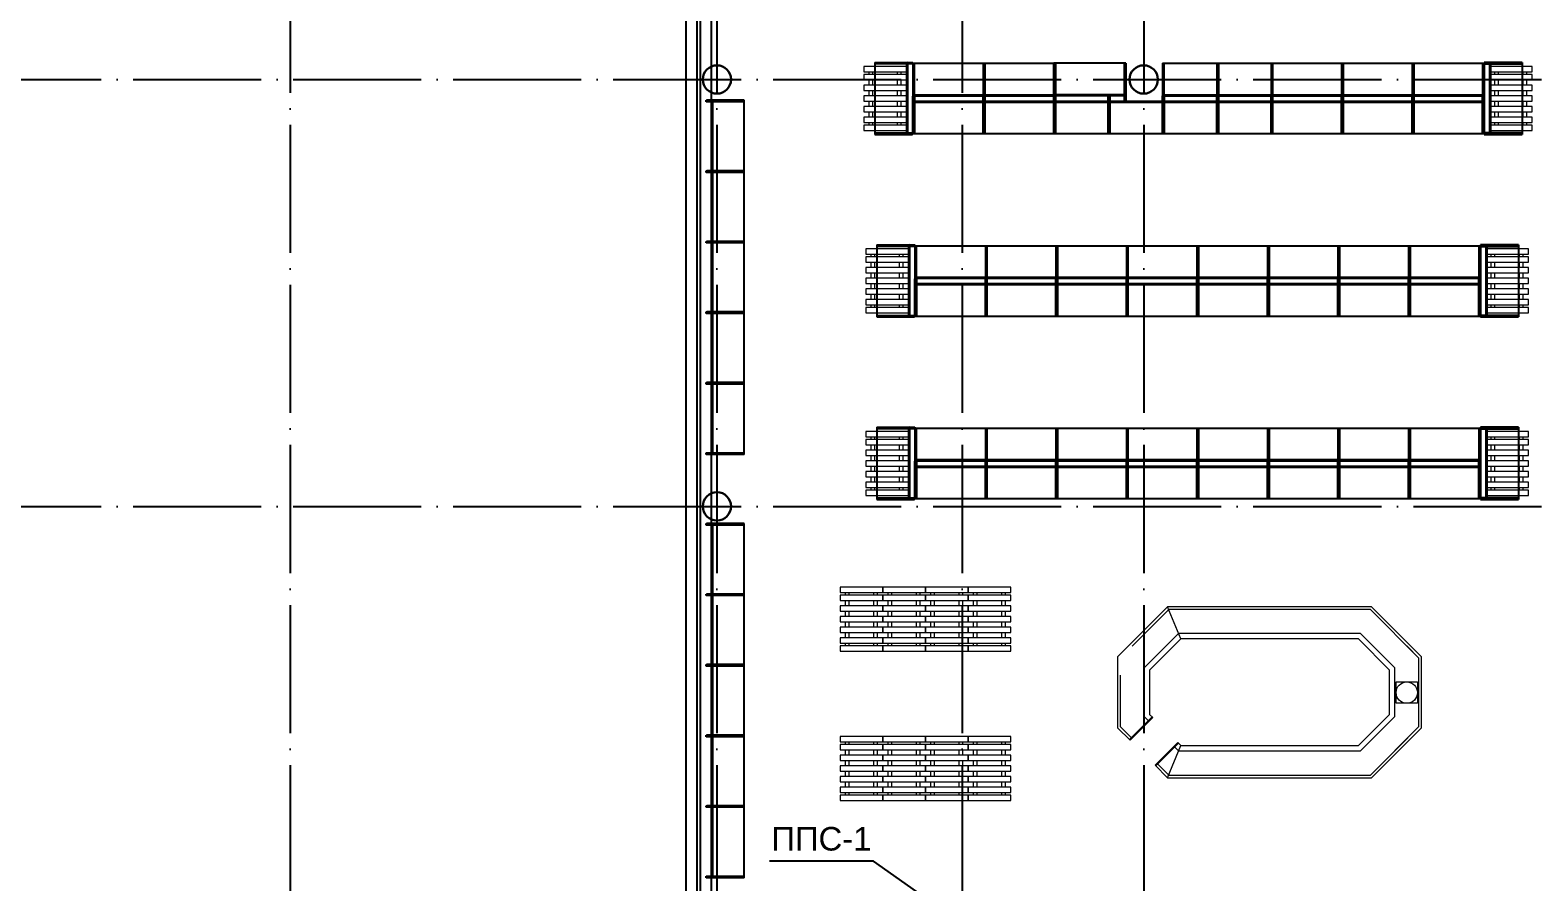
# Model space of a CAD drawing. Extents: x -4497 to 351150, y -50 to 322254.
# Drawn here: x 23893 to 52085, y 127049 to 143013 of the extents above; entities that cross this region are included whole.
import ezdxf
from ezdxf.enums import TextEntityAlignment as Align

# ---------------------------------------------------------------- set-up
doc = ezdxf.new("R2010")
doc.units = 0
doc.header["$LTSCALE"] = 100
doc.linetypes.add('ACAD_ISO04W100', pattern=[30, 24, -3, 0, -3])
doc.linetypes.add('HIDDENX2', pattern=[19.05, 12.7, -6.35])
for name, color, linetype in [('axis', 40, 'CONTINUOUS'), ('COLON', 5, 'CONTINUOUS'), ('FIRE', 6, 'CONTINUOUS'), ('furn2', 252, 'CONTINUOUS'), ('Glass', 4, 'CONTINUOUS'), ('Techno', 252, 'CONTINUOUS'), ('TEXT', 2, 'CONTINUOUS'), ('WALL', 7, 'CONTINUOUS')]:
    doc.layers.add(name, color=color, linetype=linetype)
doc.layers.add('MONOLIT', color=7, linetype='CONTINUOUS', true_color=0x691639)
doc.layers.add('OBORUD', color=7, linetype='CONTINUOUS', true_color=0x83639d)
doc.layers.add('refr', color=150, linetype='CONTINUOUS', lineweight=15)
doc.styles.add('ARIEL-17.5', font='arial.ttf', dxfattribs={"height": 15})
doc.styles.add('GENERATED_STYLE_1', font='arial.ttf')

# ---------------------------------------------------------------- blocks, each defined once
blk = doc.blocks.new('A$C53F96F9E')
at = {"layer": 'FIRE', "linetype": 'Continuous'}
blk.add_lwpolyline([(-64123, -11035), (-65992, -9717), (-67942, -9717)], dxfattribs=at)
at = {"layer": 'TEXT', "color": 6, "linetype": 'Continuous', "lineweight": 20, "style": 'ARIEL-17.5', "width": 0.998875}
blk.add_text('ППС-1', height=441.5, dxfattribs=at).set_placement((-66967, -9517), align=Align.CENTER)
blk = doc.blocks.new('Колумб 01 1330х610')
at = {"layer": 'furn2', "color": 7}
for p, q in [((0, -710), (0, 0)), ((0, 0), (30, 0)), ((30, 0), (30, -710)), ((1322, -710), (1322, 0)), ((1322, 0), (1352, 0)), ((1352, 0), (1352, -710)), ((15, -100), (15, -610)), ((15, -120), (1345, -120)), ((1337, -100), (1337, -610)), ((1352, -710), (1352, -10)), ((0, -710), (1352, -710))]:
    blk.add_line(p, q, dxfattribs=at)
at = {"layer": 'furn2', "color": 0, "lineweight": 0}
blk.add_line((1352, -100), (0, -100), dxfattribs=at)
at = {"layer": 'furn2', "color": 7}
blk.add_lwpolyline([(0, -100), (15, -610), (30, -100), (1322, -100), (1337, -610), (1352, -100)], dxfattribs=at)
blk = doc.blocks.new('Pallete 120-80')
at = {"layer": 'furn2', "color": 0, "linetype": 'ByBlock', "lineweight": 0, "ltscale": 1000}
for p, q in [((-50, 757), (-50, -43)), ((50, 757), (-50, 757)), ((50, -43), (50, 757)), ((100, 657), (50, 657)), ((100, 587), (50, 587)), ((100, 757), (100, -43)), ((200, 757), (100, 757)), ((200, -43), (200, 757)), ((300, 657), (200, 657)), ((300, 587), (200, 587)), ((300, 757), (300, -43)), ((400, 757), (300, 757)), ((400, -43), (400, 757)), ((500, 657), (400, 657)), ((500, 587), (400, 587)), ((500, 757), (500, -43)), ((600, 757), (500, 757)), ((600, -43), (600, 757)), ((700, 657), (600, 657)), ((700, 587), (600, 587)), ((700, 757), (700, -43)), ((800, 757), (700, 757)), ((800, -43), (800, 757)), ((900, 657), (800, 657)), ((900, 587), (800, 587)), ((900, 757), (900, -43)), ((1000, 757), (900, 757)), ((1000, -43), (1000, 757)), ((1050, 657), (1000, 657)), ((1050, 587), (1000, 587)), ((1050, 757), (1050, -43)), ((1150, 757), (1050, 757)), ((1150, -43), (1150, 757)), ((100, 127), (50, 127)), ((100, 57), (50, 57)), ((300, 127), (200, 127)), ((300, 57), (200, 57)), ((500, 127), (400, 127)), ((500, 57), (400, 57)), ((700, 127), (600, 127)), ((700, 57), (600, 57)), ((900, 127), (800, 127)), ((900, 57), (800, 57)), ((1050, 127), (1000, 127)), ((1050, 57), (1000, 57)), ((-50, -43), (50, -43)), ((100, -43), (200, -43)), ((300, -43), (400, -43)), ((500, -43), (600, -43)), ((700, -43), (800, -43)), ((900, -43), (1000, -43)), ((1050, -43), (1150, -43))]:
    blk.add_line(p, q, dxfattribs=at)
blk = doc.blocks.new('Колумб 01 1330х1320')
at = {"layer": 'furn2', "color": 7}
for p, q in [((0, 0), (1352, 0)), ((1322, 0), (1322, -700)), ((1352, -710), (1352, 0)), ((1352, 0), (1352, -700)), ((0, 0), (0, -700)), ((15, -610), (15, -100)), ((30, -710), (30, 0)), ((1337, -610), (1337, -100)), ((0, -610), (30, -610)), ((0, -610), (1352, -610)), ((0, -1320), (0, -620)), ((0, -710), (1352, -710)), ((0, -710), (30, -710)), ((15, -590), (1337, -590)), ((15, -710), (15, -1220)), ((15, -730), (1337, -730)), ((30, -610), (30, -1320)), ((1322, -610), (1352, -610)), ((1322, -610), (1352, -610)), ((1322, -1320), (1322, -620)), ((1322, -710), (1352, -710)), ((1322, -710), (1352, -710)), ((1337, -710), (1337, -1220)), ((1352, -610), (1352, -1320)), ((1352, -1320), (1352, -620)), ((0, -1320), (1352, -1320))]:
    blk.add_line(p, q, dxfattribs=at)
blk.add_lwpolyline([(30, -610), (15, -100), (0, -610), (0, -710), (15, -1220), (30, -710), (1322, -710), (1337, -1220), (1352, -710), (1352, -610), (1337, -100), (1322, -610)], dxfattribs=at)
blk = doc.blocks.new('Колумб 01 1000х610')
at = {"layer": 'furn2', "color": 7}
for p, q in [((0, -710), (0, 0)), ((0, 0), (30, 0)), ((30, 0), (30, -710)), ((1018, -710), (1018, 0)), ((1018, 0), (1048, 0)), ((1048, 0), (1048, -710)), ((0, -100), (1048, -100)), ((15, -100), (15, -610)), ((15, -120), (1033, -120)), ((1033, -100), (1033, -610)), ((1048, -610), (1048, -10)), ((0, -710), (1048, -710))]:
    blk.add_line(p, q, dxfattribs=at)
for points in [[(0, -100), (15, -610), (30, -100)], [(1048, -100), (1033, -610), (1018, -100)]]:
    blk.add_lwpolyline(points, dxfattribs=at)
blk = doc.blocks.new('Колумб 01 1000х1320')
at = {"layer": 'furn2', "color": 7}
for p, q in [((0, 0), (1048, 0)), ((1018, 0), (1018, -700)), ((1048, -710), (1048, 0)), ((1048, 0), (1048, -700)), ((0, 0), (0, -700)), ((15, -610), (15, -100)), ((30, -710), (30, 0)), ((1033, -610), (1033, -100)), ((0, -610), (30, -610)), ((0, -610), (1048, -610)), ((0, -1320), (0, -620)), ((0, -710), (1048, -710)), ((0, -710), (30, -710)), ((15, -590), (1033, -590)), ((15, -710), (15, -1220)), ((15, -730), (1033, -730)), ((30, -610), (30, -1320)), ((1018, -610), (1048, -610)), ((1018, -610), (1048, -610)), ((1018, -1320), (1018, -620)), ((1018, -710), (1048, -710)), ((1018, -710), (1048, -710)), ((1033, -710), (1033, -1220)), ((1048, -610), (1048, -1320)), ((1048, -1320), (1048, -620)), ((0, -1320), (1048, -1320))]:
    blk.add_line(p, q, dxfattribs=at)
blk.add_lwpolyline([(30, -610), (15, -100), (0, -610), (0, -710), (15, -1220), (30, -710), (1018, -710), (1033, -1220), (1048, -710), (1048, -610), (1033, -100), (1018, -610)], dxfattribs=at)
blk = doc.blocks.new('A$C125E3969')
at = {"layer": 'Techno', "linetype": 'Continuous', "lineweight": 0}
for p, q in [((8697, 21515, 1), (8448, 22115, 1)), ((8697, 21515, 1), (8448, 22115, 1)), ((7745, 19618, 1), (8169, 20042, 1)), ((7745, 19618, 1), (8169, 20042, 1)), ((8214, 19149, 1), (8638, 19574, 1)), ((8214, 19149, 1), (8638, 19574, 1)), ((8448, 18915, 1), (8697, 19515, 1)), ((8448, 18915, 1), (8697, 19515, 1))]:
    blk.add_line(p, q, dxfattribs=at)
at = {"layer": 'Techno', "linetype": 'HIDDENX2', "lineweight": 0, "ltscale": 10}
for p, q in [((7732, 19631, 1), (8157, 20055, 1)), ((7732, 19631, 1), (8157, 20055, 1)), ((8227, 19137, 1), (8651, 19561, 1)), ((8227, 19137, 1), (8651, 19561, 1))]:
    blk.add_line(p, q, dxfattribs=at)
at = {"layer": 'Techno', "linetype": 'Continuous', "lineweight": 0, "elevation": 1, "flags": 128}
for points in [[(8448, 22115), (7511, 21178), (7511, 19852), (7745, 19618)], [(8448, 22115), (7511, 21178), (7511, 19852), (7745, 19618)], [(8448, 18915), (12274, 18915), (13211, 19852), (13211, 21178), (12274, 22115), (8448, 22115)], [(8448, 18915), (12274, 18915), (13211, 19852), (13211, 21178), (12274, 22115), (8448, 22115)], [(8697, 21515), (8111, 20929), (8111, 20101), (8169, 20042)], [(8697, 21515), (8111, 20929), (8111, 20101), (8169, 20042)], [(8697, 19515), (12025, 19515), (12611, 20101), (12611, 20929), (12025, 21515), (8697, 21515)], [(8697, 19515), (12025, 19515), (12611, 20101), (12611, 20929), (12025, 21515), (8697, 21515)], [(8638, 19574), (8697, 19515)], [(8638, 19574), (8697, 19515)], [(8214, 19149), (8448, 18915)]]:
    blk.add_lwpolyline(points, dxfattribs=at)
at = {"layer": 'Techno', "linetype": 'HIDDENX2', "lineweight": 0, "elevation": 1, "flags": 128}
for points in [[(8249, 19185), (8469, 18965), (12253, 18965), (13161, 19873), (13161, 21157), (12253, 22065), (8469, 22065), (7561, 21157), (7561, 19873), (7781, 19653)], [(8567, 19503), (8655, 19415), (12066, 19415), (12711, 20059), (12711, 20971), (12066, 21615), (8655, 21615), (8011, 20971), (8011, 20059), (8099, 19971)]]:
    blk.add_lwpolyline(points, dxfattribs=at)
at = {"layer": 'Techno', "linetype": 'HIDDENX2', "lineweight": 0, "ltscale": 10, "elevation": 1, "flags": 128}
for points in [[(8249, 19185), (8469, 18965), (12253, 18965), (13161, 19873), (13161, 21157), (12253, 22065), (8469, 22065), (7561, 21157), (7561, 19873), (7781, 19653)], [(8567, 19503), (8655, 19415), (12066, 19415), (12711, 20059), (12711, 20971), (12066, 21615), (8655, 21615), (8011, 20971), (8011, 20059), (8099, 19971)]]:
    blk.add_lwpolyline(points, dxfattribs=at)
at = {"layer": 'Techno', "color": 1, "lineweight": 0, "ltscale": 1000, "elevation": 1}
blk.add_lwpolyline([(13133, 20309), (12733, 20309), (12733, 20709), (13133, 20709)], close=True, dxfattribs=at)
at = {"layer": 'Techno', "color": 1, "lineweight": 0, "ltscale": 1000}
blk.add_circle((12933, 20509, 1), 200, dxfattribs=at)
at = {"layer": 'furn2', "rotation": 270}
for p in [(2795, 32195), (14527, 32195), (2833, 28775), (14459, 28775), (2833, 25355), (14459, 25355), (2353, 22435, 1), (3153, 22435, 1), (3953, 22435, 1), (4753, 22435, 1), (2353, 19635, 1), (3153, 19635, 1), (3953, 19635, 1), (4753, 19635, 1)]:
    blk.add_blockref('Pallete 120-80', p, dxfattribs=at)
at = {"layer": 'furn2', "color": 0, "lineweight": 0}
for p, rotation in [((3672, 32321), 270), ((7668, 31595), 180), ((-200, 30258, 2), 90), ((-200, 28936, 2), 90), ((-200, 27614, 2), 90), ((3710, 28901), 270), ((-200, 26292, 2), 90), ((-200, 24970, 2), 90), ((3710, 25481), 270), ((-200, 22326, 2), 90), ((-200, 21004, 2), 90), ((-200, 19682, 2), 90), ((-200, 18360, 2), 90), ((-200, 17038, 2), 90)]:
    blk.add_blockref('Колумб 01 1330х610', p, dxfattribs=dict(at, rotation=rotation))
for name, p in [('Колумб 01 1330х1320', (3672, 32305)), ('Колумб 01 1330х1320', (4994, 32305)), ('Колумб 01 1000х1320', (8352, 32305)), ('Колумб 01 1000х1320', (9370, 32305)), ('Колумб 01 1330х1320', (10388, 32305)), ('Колумб 01 1330х1320', (11710, 32305)), ('Колумб 01 1330х1320', (13032, 32305)), ('Колумб 01 1000х610', (6316, 31695)), ('Колумб 01 1000х610', (7334, 31695)), ('Колумб 01 1330х1320', (3710, 28885)), ('Колумб 01 1330х1320', (5032, 28885)), ('Колумб 01 1330х1320', (6354, 28885)), ('Колумб 01 1330х1320', (7676, 28885)), ('Колумб 01 1330х1320', (8998, 28885)), ('Колумб 01 1330х1320', (10320, 28885)), ('Колумб 01 1330х1320', (11642, 28885)), ('Колумб 01 1330х1320', (12964, 28885)), ('Колумб 01 1330х1320', (3710, 25465)), ('Колумб 01 1330х1320', (5032, 25465)), ('Колумб 01 1330х1320', (6354, 25465)), ('Колумб 01 1330х1320', (7676, 25465)), ('Колумб 01 1330х1320', (8998, 25465)), ('Колумб 01 1330х1320', (10320, 25465)), ('Колумб 01 1330х1320', (11642, 25465)), ('Колумб 01 1330х1320', (12964, 25465))]:
    blk.add_blockref(name, p, dxfattribs=at)
at = {"layer": 'furn2', "color": 0, "lineweight": 0, "xscale": -1, "rotation": 90}
for p in [(14384, 32321), (14316, 28901), (14316, 25481)]:
    blk.add_blockref('Колумб 01 1330х610', p, dxfattribs=at)
at = {"layer": 'refr', "color": 5, "lineweight": 0, "style": 'GENERATED_STYLE_1'}
for p in [(31750, 11184, 0), (26627, 8259, 0), (27247, 8259, 0)]:
    blk.add_attdef('txt', text='', height=120, dxfattribs=at).set_placement(p, align=Align.BOTTOM_LEFT)

msp = doc.modelspace()

# ---------------------------------------------------------------- linework, layer by layer
at = {"layer": 'axis', "linetype": 'ACAD_ISO04W100'}
for p, q in [((28769.3, 318243.4), (28769.3, 84615.2)), ((36769.3, 318243.4), (36769.3, 84615.2)), ((41369.3, 318243.4), (41369.3, 84615.2)), ((44769.3, 318243.4), (44769.3, 84615.2)), ((-1176.8, 142087.2), (272433.1, 142087.2)), ((-1176.8, 134087.2), (272433.1, 134087.2))]:
    msp.add_line(p, q, dxfattribs=at)
at = {"layer": 'COLON', "lineweight": 30}
for points in [[(36504.3, 142087.2, 1), (37034.3, 142087.2, 1)], [(44504.3, 142087.2, 1), (45034.3, 142087.2, 1)], [(36504.3, 134087.2, 1), (37034.3, 134087.2, 1)]]:
    msp.add_lwpolyline(points, format="xyb", close=True, dxfattribs=at)
at = {"layer": 'Glass'}
for p, q in [((36394.3, 174486.8), (36394.3, 126402.2)), ((36454.3, 174486.8), (36454.3, 126402.2))]:
    msp.add_line(p, q, dxfattribs=at)
at = {"layer": 'MONOLIT'}
for points in [[(36189.3, 109507.2), (36189.3, 174486.8)], [(36669.3, 109987.2), (36669.3, 174486.8)]]:
    msp.add_lwpolyline(points, dxfattribs=at)

# ---------------------------------------------------------------- block references
at = {"layer": 'OBORUD'}
msp.add_blockref('A$C125E3969', (36769.3, 110087.2), dxfattribs=at)
at = {"layer": 'WALL'}
msp.add_blockref('A$C53F96F9E', (105694.4, 137153.4), dxfattribs=at)

doc.saveas('drawing.dxf')
